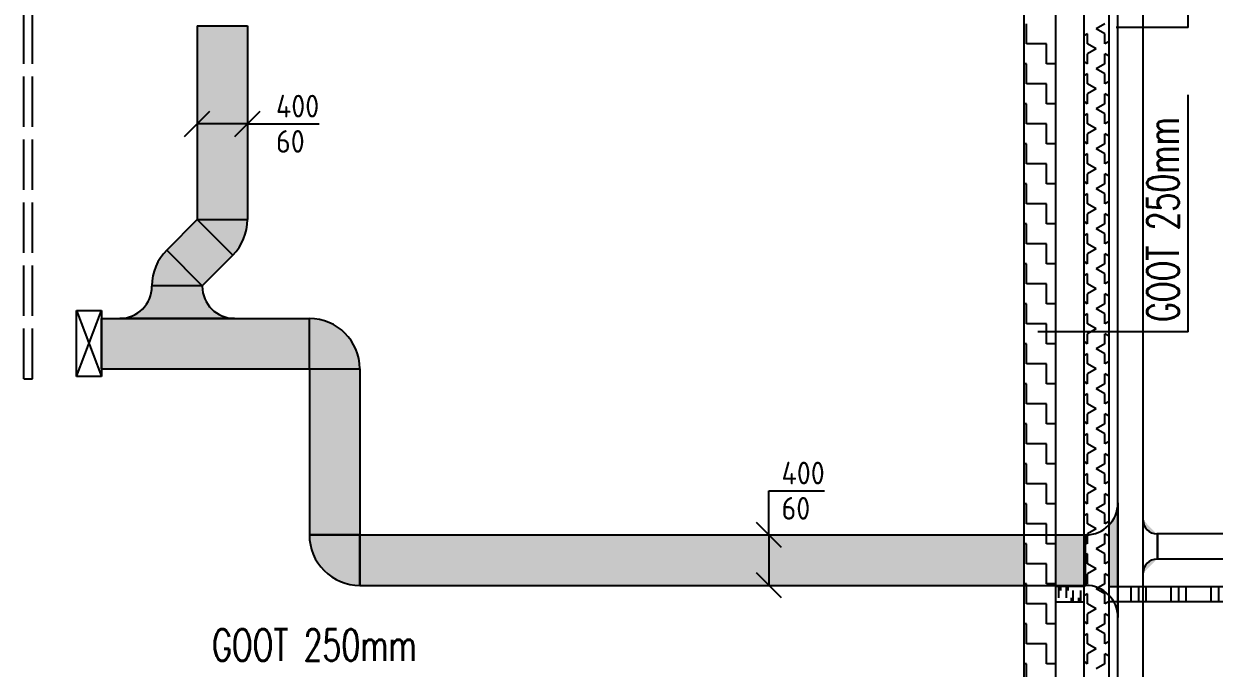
# Model space of a CAD drawing. Header units: millimetres. Extents: x -3262 to 109994, y 0 to 217318.
# Drawn here: x 87089 to 96547, y 60062 to 65177 of the extents above; entities that cross this region are included whole.
import ezdxf

# ---------------------------------------------------------------- set-up
doc = ezdxf.new("R2010")
doc.units = ezdxf.units.MM
doc.header["$LTSCALE"] = 100
doc.linetypes.add('E_GOOT3', pattern=[5, 4, -1])
for name, color, linetype in [('EL6131--_ENERGIEBEDR (1996)', 2, 'Continuous'), ('EL6131--_KG_D', 3, 'Continuous'), ('EL6131--_WG', 3, 'Continuous'), ('EM6131--_KG', 1, 'Continuous')]:
    doc.layers.add(name, color=color, linetype=linetype)
doc.styles.add('buro-018', font='BUROFONT.shx', dxfattribs={"height": 180})
doc.styles.add('CofelyArial', font='arial.ttf')
doc.styles.add('ROMANS', font='ROMANS', dxfattribs={"width": 0.7})
doc.styles.add('STABICAD-018', font='ISOCP.SHX', dxfattribs={"height": 1.8})

# ---------------------------------------------------------------- blocks, each defined once
blk = doc.blocks.new('*X56')
at = {"color": 0}
for p, q in [((26670, 27999.5), (26759.7, 27999.5)), ((26670, 27940), (26759.7, 27940)), ((26639.7, 27900.3), (26670, 27900.3)), ((26639.7, 27840.8), (26670, 27840.8))]:
    blk.add_line(p, q, dxfattribs=at)
blk = doc.blocks.new('*X57')
at = {"color": 0}
for p, q in [((35560, 28257.5), (35718.8, 28257.5)), ((35718.8, 28257.5), (35718.8, 28276.5)), ((35877.5, 28257.5), (36036.2, 28257.5)), ((35877.5, 28098.7), (35877.5, 28257.5)), ((36036.2, 28257.5), (36036.2, 28276.5)), ((36195, 28257.5), (36353.8, 28257.5)), ((36195, 28098.7), (36195, 28257.5)), ((36353.8, 28257.5), (36353.8, 28276.5)), ((36512.5, 28257.5), (36671.2, 28257.5)), ((36512.5, 28098.7), (36512.5, 28257.5)), ((36671.2, 28257.5), (36671.2, 28276.5)), ((36830, 28257.5), (36988.8, 28257.5)), ((36830, 28098.7), (36830, 28257.5)), ((36988.8, 28257.5), (36988.8, 28276.5)), ((37147.5, 28257.5), (37306.2, 28257.5)), ((37147.5, 28098.7), (37147.5, 28257.5)), ((37306.2, 28257.5), (37306.2, 28276.5)), ((37465, 28257.5), (37623.8, 28257.5)), ((37465, 28098.7), (37465, 28257.5)), ((37623.8, 28257.5), (37623.8, 28276.5)), ((37782.5, 28257.5), (37941.2, 28257.5)), ((37782.5, 28098.7), (37782.5, 28257.5)), ((37941.2, 28257.5), (37941.2, 28276.5)), ((38100, 28257.5), (38258.8, 28257.5)), ((38100, 28098.7), (38100, 28257.5)), ((38258.8, 28257.5), (38258.8, 28276.5)), ((38417.5, 28257.5), (38576.2, 28257.5)), ((38417.5, 28098.7), (38417.5, 28257.5)), ((38576.2, 28257.5), (38576.2, 28276.5)), ((38735, 28257.5), (38893.8, 28257.5)), ((38735, 28098.7), (38735, 28257.5)), ((38893.8, 28257.5), (38893.8, 28276.5)), ((39052.5, 28257.5), (39211.2, 28257.5)), ((39052.5, 28098.7), (39052.5, 28257.5)), ((39211.2, 28257.5), (39211.2, 28276.5)), ((39370, 28257.5), (39528.8, 28257.5)), ((39370, 28098.7), (39370, 28257.5)), ((39528.8, 28257.5), (39528.8, 28276.5)), ((39687.5, 28257.5), (39846.2, 28257.5)), ((39687.5, 28098.7), (39687.5, 28257.5)), ((39846.2, 28257.5), (39846.2, 28276.5)), ((40005, 28257.5), (40163.8, 28257.5)), ((40005, 28098.7), (40005, 28257.5)), ((40163.8, 28257.5), (40163.8, 28276.5)), ((40322.5, 28257.5), (40481.2, 28257.5)), ((40322.5, 28098.7), (40322.5, 28257.5)), ((40481.2, 28257.5), (40481.2, 28276.5)), ((40640, 28257.5), (40798.8, 28257.5)), ((40640, 28098.7), (40640, 28257.5)), ((35718.8, 28098.7), (35877.5, 28098.7)), ((35718.8, 28026.5), (35718.8, 28098.7)), ((36036.2, 28098.7), (36195, 28098.7)), ((36036.2, 28026.5), (36036.2, 28098.7)), ((36353.8, 28098.7), (36512.5, 28098.7)), ((36353.8, 28026.5), (36353.8, 28098.7)), ((36671.2, 28098.7), (36830, 28098.7)), ((36671.2, 28026.5), (36671.2, 28098.7)), ((36988.8, 28098.7), (37147.5, 28098.7)), ((36988.8, 28026.5), (36988.8, 28098.7)), ((37306.2, 28098.7), (37465, 28098.7)), ((37306.2, 28026.5), (37306.2, 28098.7)), ((37623.8, 28098.7), (37782.5, 28098.7)), ((37623.8, 28026.5), (37623.8, 28098.7)), ((37941.2, 28098.7), (38100, 28098.7)), ((37941.2, 28026.5), (37941.2, 28098.7)), ((38258.8, 28098.7), (38417.5, 28098.7)), ((38258.8, 28026.5), (38258.8, 28098.7)), ((38576.2, 28098.7), (38735, 28098.7)), ((38576.2, 28026.5), (38576.2, 28098.7)), ((38893.8, 28098.7), (39052.5, 28098.7)), ((38893.8, 28026.5), (38893.8, 28098.7)), ((39211.2, 28098.7), (39370, 28098.7)), ((39211.2, 28026.5), (39211.2, 28098.7)), ((39528.8, 28098.7), (39687.5, 28098.7)), ((39528.8, 28026.5), (39528.8, 28098.7)), ((39846.2, 28098.7), (40005, 28098.7)), ((39846.2, 28026.5), (39846.2, 28098.7)), ((40163.8, 28098.7), (40322.5, 28098.7)), ((40163.8, 28026.5), (40163.8, 28098.7)), ((40481.2, 28098.7), (40640, 28098.7)), ((40481.2, 28026.5), (40481.2, 28098.7))]:
    blk.add_line(p, q, dxfattribs=at)
blk = doc.blocks.new('*X58')
at = {"color": 0}
for p, q in [((35718.7, 27771.3), (35735.9, 27800.9)), ((35718.8, 27771.3), (35798.1, 27771.3)), ((35837.8, 27702.5), (35798.1, 27771.3)), ((35837.8, 27702.5), (35877.5, 27771.3)), ((35877.5, 27771.3), (35956.9, 27771.3)), ((35956.9, 27771.3), (35939.8, 27800.9)), ((36036.2, 27771.3), (36053.4, 27800.9)), ((36036.2, 27771.3), (36115.6, 27771.3)), ((36155.3, 27702.5), (36115.6, 27771.3)), ((36155.3, 27702.5), (36195, 27771.3)), ((36195, 27771.3), (36274.4, 27771.3)), ((36274.4, 27771.3), (36257.3, 27800.9)), ((36353.7, 27771.3), (36370.9, 27800.9)), ((36353.8, 27771.3), (36433.1, 27771.3)), ((36472.8, 27702.5), (36433.1, 27771.3)), ((36472.8, 27702.5), (36512.5, 27771.3)), ((36512.5, 27771.3), (36591.9, 27771.3)), ((36591.9, 27771.3), (36574.8, 27800.9)), ((36671.2, 27771.3), (36688.4, 27800.9)), ((36671.2, 27771.3), (36750.6, 27771.3)), ((36790.3, 27702.5), (36750.6, 27771.3)), ((36790.3, 27702.5), (36830, 27771.3)), ((36830, 27771.3), (36909.4, 27771.3)), ((36909.4, 27771.3), (36892.3, 27800.9)), ((36988.7, 27771.3), (37005.9, 27800.9)), ((36988.8, 27771.3), (37068.1, 27771.3)), ((37107.8, 27702.5), (37068.1, 27771.3)), ((37107.8, 27702.5), (37147.5, 27771.3)), ((37147.5, 27771.3), (37226.9, 27771.3)), ((37226.9, 27771.3), (37209.8, 27800.9)), ((37306.2, 27771.3), (37323.4, 27800.9)), ((37306.2, 27771.3), (37385.6, 27771.3)), ((37425.3, 27702.5), (37385.6, 27771.3)), ((37425.3, 27702.5), (37465, 27771.3)), ((37465, 27771.3), (37544.4, 27771.3)), ((37544.4, 27771.3), (37527.3, 27800.9)), ((37623.7, 27771.3), (37640.9, 27800.9)), ((37623.8, 27771.3), (37703.1, 27771.3)), ((37742.8, 27702.5), (37703.1, 27771.3)), ((37742.8, 27702.5), (37782.5, 27771.3)), ((37782.5, 27771.3), (37861.9, 27771.3)), ((37861.9, 27771.3), (37844.8, 27800.9)), ((37941.2, 27771.3), (37958.4, 27800.9)), ((37941.2, 27771.3), (38020.6, 27771.3)), ((38060.3, 27702.5), (38020.6, 27771.3)), ((38060.3, 27702.5), (38100, 27771.3)), ((38100, 27771.3), (38179.4, 27771.3)), ((38179.4, 27771.3), (38162.3, 27800.9)), ((38258.7, 27771.3), (38275.9, 27800.9)), ((38258.8, 27771.3), (38338.1, 27771.3)), ((38377.8, 27702.5), (38338.1, 27771.3)), ((38377.8, 27702.5), (38417.5, 27771.3)), ((38417.5, 27771.3), (38496.9, 27771.3)), ((38496.9, 27771.3), (38479.8, 27800.9)), ((38576.2, 27771.3), (38593.4, 27800.9)), ((38576.2, 27771.3), (38655.6, 27771.3)), ((38695.3, 27702.5), (38655.6, 27771.3)), ((38695.3, 27702.5), (38735, 27771.3)), ((38735, 27771.3), (38814.4, 27771.3)), ((38814.4, 27771.3), (38797.3, 27800.9)), ((38893.7, 27771.3), (38910.9, 27800.9)), ((38893.8, 27771.3), (38973.1, 27771.3)), ((39012.8, 27702.5), (38973.1, 27771.3)), ((39012.8, 27702.5), (39052.5, 27771.3)), ((39052.5, 27771.3), (39131.9, 27771.3)), ((39131.9, 27771.3), (39114.8, 27800.9)), ((39211.2, 27771.3), (39228.4, 27800.9)), ((39211.2, 27771.3), (39290.6, 27771.3)), ((39330.3, 27702.5), (39290.6, 27771.3)), ((39330.3, 27702.5), (39370, 27771.3)), ((39370, 27771.3), (39449.4, 27771.3)), ((39449.4, 27771.3), (39432.3, 27800.9)), ((39528.7, 27771.3), (39545.9, 27800.9)), ((39528.8, 27771.3), (39608.1, 27771.3)), ((39647.8, 27702.5), (39608.1, 27771.3)), ((39647.8, 27702.5), (39687.5, 27771.3)), ((39687.5, 27771.3), (39766.9, 27771.3)), ((39766.9, 27771.3), (39749.8, 27800.9)), ((39846.2, 27771.3), (39863.4, 27800.9)), ((39846.2, 27771.3), (39925.6, 27771.3)), ((39965.3, 27702.5), (39925.6, 27771.3)), ((39965.3, 27702.5), (40005, 27771.3)), ((40005, 27771.3), (40084.4, 27771.3)), ((40084.4, 27771.3), (40067.3, 27800.9)), ((40163.7, 27771.3), (40180.9, 27800.9)), ((40163.8, 27771.3), (40243.1, 27771.3)), ((40282.8, 27702.5), (40243.1, 27771.3)), ((40282.8, 27702.5), (40322.5, 27771.3)), ((40322.5, 27771.3), (40401.9, 27771.3)), ((40401.9, 27771.3), (40384.8, 27800.9)), ((40481.2, 27771.3), (40498.4, 27800.9)), ((40481.2, 27771.3), (40560.6, 27771.3)), ((40600.3, 27702.5), (40560.6, 27771.3)), ((40600.3, 27702.5), (40640, 27771.3)), ((40640, 27771.3), (40719.4, 27771.3)), ((40719.4, 27771.3), (40702.3, 27800.9)), ((35718.7, 27633.8), (35679.1, 27702.5)), ((35718.8, 27633.8), (35798.1, 27633.8)), ((35779.1, 27600.9), (35798.1, 27633.8)), ((35877.5, 27633.8), (35956.9, 27633.8)), ((35896.5, 27600.9), (35877.5, 27633.8)), ((35956.9, 27633.8), (35996.6, 27702.5)), ((36036.2, 27633.8), (35996.6, 27702.5)), ((36036.2, 27633.8), (36115.6, 27633.8)), ((36096.6, 27600.9), (36115.6, 27633.8)), ((36195, 27633.8), (36274.4, 27633.8)), ((36214, 27600.9), (36195, 27633.8)), ((36274.4, 27633.8), (36314.1, 27702.5)), ((36353.7, 27633.8), (36314.1, 27702.5)), ((36353.8, 27633.8), (36433.1, 27633.8)), ((36414.1, 27600.9), (36433.1, 27633.8)), ((36512.5, 27633.8), (36591.9, 27633.8)), ((36531.5, 27600.9), (36512.5, 27633.8)), ((36591.9, 27633.8), (36631.6, 27702.5)), ((36671.2, 27633.8), (36631.6, 27702.5)), ((36671.2, 27633.8), (36750.6, 27633.8)), ((36731.6, 27600.9), (36750.6, 27633.8)), ((36830, 27633.8), (36909.4, 27633.8)), ((36849, 27600.9), (36830, 27633.8)), ((36909.4, 27633.8), (36949.1, 27702.5)), ((36988.7, 27633.8), (36949.1, 27702.5)), ((36988.8, 27633.8), (37068.1, 27633.8)), ((37049.1, 27600.9), (37068.1, 27633.8)), ((37147.5, 27633.8), (37226.9, 27633.8)), ((37166.5, 27600.9), (37147.5, 27633.8)), ((37226.9, 27633.8), (37266.6, 27702.5)), ((37306.2, 27633.8), (37266.6, 27702.5)), ((37306.2, 27633.8), (37385.6, 27633.8)), ((37366.6, 27600.9), (37385.6, 27633.8)), ((37465, 27633.8), (37544.4, 27633.8)), ((37484, 27600.9), (37465, 27633.8)), ((37544.4, 27633.8), (37584.1, 27702.5)), ((37623.7, 27633.8), (37584.1, 27702.5)), ((37623.8, 27633.8), (37703.1, 27633.8)), ((37684.1, 27600.9), (37703.1, 27633.8)), ((37782.5, 27633.8), (37861.9, 27633.8)), ((37801.5, 27600.9), (37782.5, 27633.8)), ((37861.9, 27633.8), (37901.6, 27702.5)), ((37941.2, 27633.8), (37901.6, 27702.5)), ((37941.2, 27633.8), (38020.6, 27633.8)), ((38001.6, 27600.9), (38020.6, 27633.8)), ((38100, 27633.8), (38179.4, 27633.8)), ((38119, 27600.9), (38100, 27633.8)), ((38179.4, 27633.8), (38219.1, 27702.5)), ((38258.7, 27633.8), (38219.1, 27702.5)), ((38258.8, 27633.8), (38338.1, 27633.8)), ((38319.1, 27600.9), (38338.1, 27633.8)), ((38417.5, 27633.8), (38496.9, 27633.8)), ((38436.5, 27600.9), (38417.5, 27633.8)), ((38496.9, 27633.8), (38536.6, 27702.5)), ((38576.2, 27633.8), (38536.6, 27702.5)), ((38576.2, 27633.8), (38655.6, 27633.8)), ((38636.6, 27600.9), (38655.6, 27633.8)), ((38735, 27633.8), (38814.4, 27633.8)), ((38754, 27600.9), (38735, 27633.8)), ((38814.4, 27633.8), (38854.1, 27702.5)), ((38893.7, 27633.8), (38854.1, 27702.5)), ((38893.8, 27633.8), (38973.1, 27633.8)), ((38954.1, 27600.9), (38973.1, 27633.8)), ((39052.5, 27633.8), (39131.9, 27633.8)), ((39071.5, 27600.9), (39052.5, 27633.8)), ((39131.9, 27633.8), (39171.6, 27702.5)), ((39211.2, 27633.8), (39171.6, 27702.5)), ((39211.2, 27633.8), (39290.6, 27633.8)), ((39271.6, 27600.9), (39290.6, 27633.8)), ((39370, 27633.8), (39449.4, 27633.8)), ((39389, 27600.9), (39370, 27633.8)), ((39449.4, 27633.8), (39489.1, 27702.5)), ((39528.7, 27633.8), (39489.1, 27702.5)), ((39528.8, 27633.8), (39608.1, 27633.8)), ((39589.1, 27600.9), (39608.1, 27633.8)), ((39687.5, 27633.8), (39766.9, 27633.8)), ((39706.5, 27600.9), (39687.5, 27633.8)), ((39766.9, 27633.8), (39806.6, 27702.5)), ((39846.2, 27633.8), (39806.6, 27702.5)), ((39846.2, 27633.8), (39925.6, 27633.8)), ((39906.6, 27600.9), (39925.6, 27633.8)), ((40005, 27633.8), (40084.4, 27633.8)), ((40024, 27600.9), (40005, 27633.8)), ((40084.4, 27633.8), (40124.1, 27702.5)), ((40163.7, 27633.8), (40124.1, 27702.5)), ((40163.8, 27633.8), (40243.1, 27633.8)), ((40224.1, 27600.9), (40243.1, 27633.8)), ((40322.5, 27633.8), (40401.9, 27633.8)), ((40341.5, 27600.9), (40322.5, 27633.8)), ((40401.9, 27633.8), (40441.6, 27702.5)), ((40481.2, 27633.8), (40441.6, 27702.5)), ((40481.2, 27633.8), (40560.6, 27633.8)), ((40541.6, 27600.9), (40560.6, 27633.8)), ((40640, 27633.8), (40719.4, 27633.8)), ((40659, 27600.9), (40640, 27633.8)), ((40719.4, 27633.8), (40759.1, 27702.5)), ((40798.7, 27633.8), (40759.1, 27702.5))]:
    blk.add_line(p, q, dxfattribs=at)
blk = doc.blocks.new('*X63')
at = {"color": 0}
for p, q in [((36211.6, 27424.1), (36331.6, 27424.1)), ((36211.6, 27364.5), (36331.6, 27364.5)), ((36211.6, 27305), (36331.6, 27305)), ((36211.6, 27106.6), (36331.6, 27106.6)), ((36211.6, 27047), (36331.6, 27047)), ((36211.6, 26987.5), (36331.6, 26987.5)), ((36211.6, 26789.1), (36331.6, 26789.1)), ((36211.6, 26729.5), (36331.6, 26729.5)), ((36211.6, 26670), (36331.6, 26670)), ((36211.6, 26471.6), (36331.6, 26471.6)), ((36211.6, 26412), (36331.6, 26412)), ((36211.6, 26352.5), (36331.6, 26352.5)), ((36211.6, 26154.1), (36331.6, 26154.1)), ((36211.6, 26094.5), (36331.6, 26094.5)), ((36211.6, 26035), (36331.6, 26035)), ((36211.6, 25836.6), (36331.6, 25836.6)), ((36211.6, 25777), (36331.6, 25777)), ((36211.6, 25717.5), (36331.6, 25717.5)), ((36211.6, 25519.1), (36331.6, 25519.1)), ((36211.6, 25459.5), (36331.6, 25459.5)), ((36211.6, 25400), (36331.6, 25400)), ((36211.6, 25201.6), (36331.6, 25201.6)), ((36211.6, 25142), (36331.6, 25142)), ((36211.6, 25082.5), (36331.6, 25082.5)), ((36211.6, 24884.1), (36331.6, 24884.1)), ((36211.6, 24824.5), (36331.6, 24824.5)), ((36211.6, 24765), (36331.6, 24765)), ((36211.6, 24566.6), (36331.6, 24566.6)), ((36211.6, 24507), (36331.6, 24507)), ((36211.6, 24447.5), (36331.6, 24447.5)), ((36211.6, 24249.1), (36331.6, 24249.1)), ((36211.6, 24189.5), (36331.6, 24189.5)), ((36211.6, 24130), (36331.6, 24130)), ((36211.6, 23931.6), (36331.6, 23931.6)), ((36211.6, 23872), (36331.6, 23872)), ((36211.6, 23812.5), (36331.6, 23812.5)), ((36211.6, 23614.1), (36331.6, 23614.1)), ((36211.6, 23554.5), (36331.6, 23554.5)), ((36211.6, 23495), (36331.6, 23495)), ((36211.6, 23296.6), (36331.6, 23296.6)), ((36211.6, 23237), (36331.6, 23237)), ((36211.6, 23177.5), (36331.6, 23177.5)), ((36211.6, 22979.1), (36331.6, 22979.1)), ((36211.6, 22919.5), (36331.6, 22919.5)), ((36211.6, 22860), (36331.6, 22860)), ((36211.6, 22661.6), (36331.6, 22661.6)), ((36211.6, 22602), (36331.6, 22602)), ((36211.6, 22542.5), (36331.6, 22542.5)), ((36211.6, 22344.1), (36331.6, 22344.1)), ((36211.6, 22284.5), (36331.6, 22284.5)), ((36211.6, 22225), (36331.6, 22225)), ((36211.6, 22026.6), (36331.6, 22026.6)), ((36211.6, 21967), (36331.6, 21967)), ((36211.6, 21907.5), (36331.6, 21907.5)), ((36211.6, 21709.1), (36331.6, 21709.1)), ((36211.6, 21649.5), (36331.6, 21649.5)), ((36211.6, 21590), (36331.6, 21590)), ((36211.6, 21391.6), (36331.6, 21391.6)), ((36211.6, 21332), (36331.6, 21332)), ((36211.6, 21272.5), (36331.6, 21272.5)), ((36211.6, 21074.1), (36331.6, 21074.1)), ((36211.6, 21014.5), (36331.6, 21014.5)), ((36211.6, 20955), (36331.6, 20955))]:
    blk.add_line(p, q, dxfattribs=at)
blk = doc.blocks.new('E00112')
at = {"color": 0, "linetype": 'Continuous'}
for p, q in [((0, 1), (-1, 1)), ((-1, 1), (-1, 0)), ((-1, 0), (0, 1)), ((-1, 1), (0, 0)), ((0, 0), (0, 1)), ((-1, 0), (0, 0))]:
    blk.add_line(p, q, dxfattribs=at)
blk = doc.blocks.new('*U164')
at = {"color": 0, "linetype": 'Continuous'}
for p, q in [((0, 100, -2730), (18112, 100, -2730)), ((0, -100, -2730), (18112, -100, -2730))]:
    blk.add_line(p, q, dxfattribs=at)
at = {"layer": 'EL6131--_KG_D', "color": 1, "style": 'CofelyArial'}
for tag in ['CODE', 'SECTIONCODE', 'POSITIONCODE']:
    blk.add_attdef(tag, (95882.2, 54164, 2730), '', height=1.8, dxfattribs=at)
blk = doc.blocks.new('*U152')
at = {"color": 0, "linetype": 'Continuous'}
for p, q in [((0, 200, -2730), (1652.5, 200, -2730)), ((0, -200, -2730), (0, 200, -2730)), ((1652.5, -200, -2730), (1652.5, 200, -2730)), ((0, -200, -2730), (1652.5, -200, -2730))]:
    blk.add_line(p, q, dxfattribs=at)
at = {"color": 1, "style": 'CofelyArial'}
for tag in ['CODE', 'SECTIONCODE', 'POSITIONCODE']:
    blk.add_attdef(tag, (87705.1, 62638.6, 2730), '', height=1.8, dxfattribs=at)
blk = doc.blocks.new('*U153')
at = {"color": 0, "linetype": 'Continuous'}
for q in [(-200, -200, -2730), (200, 200, -2730)]:
    blk.add_line((-200, 200, -2730), q, dxfattribs=at)
blk.add_arc((-200, 200, -2730), 400, 270, 0, dxfattribs=at)
at = {"color": 1, "style": 'CofelyArial'}
for tag in ['CODE', 'SECTIONCODE', 'POSITIONCODE']:
    blk.add_attdef(tag, (89557.6, 62638.6, 2730), '', height=1.8, dxfattribs=at)
blk = doc.blocks.new('*U154')
at = {"color": 0, "linetype": 'Continuous'}
for p, q in [((0, 200, -2730), (1318.9, 200, -2730)), ((0, -200, -2730), (0, 200, -2730)), ((1318.9, -200, -2730), (1318.9, 200, -2730)), ((0, -200, -2730), (1318.9, -200, -2730))]:
    blk.add_line(p, q, dxfattribs=at)
at = {"color": 1, "style": 'CofelyArial'}
for tag in ['CODE', 'SECTIONCODE', 'POSITIONCODE']:
    blk.add_attdef(tag, (89557.6, 62438.6, 2730), '', height=1.8, dxfattribs=at)
blk = doc.blocks.new('*U148')
at = {"color": 0, "linetype": 'Continuous'}
for q in [(-200, -200, -2730), (200, 200, -2730)]:
    blk.add_line((-200, 200, -2730), q, dxfattribs=at)
blk.add_arc((-200, 200, -2730), 400, 270, 0, dxfattribs=at)
at = {"color": 1, "style": 'CofelyArial'}
for tag in ['CODE', 'SECTIONCODE', 'POSITIONCODE']:
    blk.add_attdef(tag, (89557.6, 60919.7, 2730), '', height=1.8, dxfattribs=at)
blk = doc.blocks.new('*U170')
at = {"color": 0, "linetype": 'Continuous'}
for p, q in [((0, 200, -2730), (5764.6, 200, -2730)), ((0, -200, -2730), (0, 200, -2730)), ((5764.6, -200, -2730), (5764.6, 200, -2730)), ((0, -200, -2730), (5764.6, -200, -2730))]:
    blk.add_line(p, q, dxfattribs=at)
at = {"layer": 'EL6131--_KG_D', "color": 1, "style": 'CofelyArial'}
for tag in ['CODE', 'SECTIONCODE', 'POSITIONCODE']:
    blk.add_attdef(tag, (89757.6, 60919.7, 2730), '', height=1.8, dxfattribs=at)
blk = doc.blocks.new('*U167')
at = {"color": 0, "linetype": 'Continuous'}
for p, q in [((0, -455, -2730), (0, 455, -2730)), ((260, 200, -2730), (255, 200, -2730)), ((260, -200, -2730), (260, 200, -2730)), ((260, -200, -2730), (255, -200, -2730))]:
    blk.add_line(p, q, dxfattribs=at)
for centre, start, end in [((255, 455, -2730), 180, 270), ((255, -455, -2730), 90, 180)]:
    blk.add_arc(centre, 255, start, end, dxfattribs=at)
at = {"layer": 'EL6131--_KG_D', "color": 1, "style": 'CofelyArial'}
for tag in ['CODE', 'SECTIONCODE', 'POSITIONCODE']:
    blk.add_attdef(tag, (95782.2, 60919.7, 2730), '', height=1.8, dxfattribs=at)
blk = doc.blocks.new('*U149')
at = {"color": 0, "linetype": 'Continuous'}
for p, q in [((0, 200, -2730), (1538.7, 200, -2730)), ((0, -200, -2730), (0, 200, -2730)), ((1538.7, -200, -2730), (1538.7, 200, -2730)), ((0, -200, -2730), (1538.7, -200, -2730))]:
    blk.add_line(p, q, dxfattribs=at)
at = {"color": 1, "style": 'CofelyArial'}
for tag in ['CODE', 'SECTIONCODE', 'POSITIONCODE']:
    blk.add_attdef(tag, (88665.9, 65161.9, 2730), '', height=1.8, dxfattribs=at)
blk = doc.blocks.new('*U151')
at = {"color": 0, "linetype": 'Continuous'}
for q in [(-82.8, -200, -2730), (200, -82.8, -2730)]:
    blk.add_line((-82.8, 200, -2730), q, dxfattribs=at)
blk.add_arc((-82.8, 200, -2730), 400, 270, 315, dxfattribs=at)
at = {"color": 1, "style": 'CofelyArial'}
for tag in ['CODE', 'SECTIONCODE', 'POSITIONCODE']:
    blk.add_attdef(tag, (88665.9, 63540.3, 2730), '', height=1.8, dxfattribs=at)
blk = doc.blocks.new('*U150')
at = {"color": 0, "linetype": 'Continuous'}
for p, q in [((0, 200, -2730), (341.9, 200, -2730)), ((0, -200, -2730), (0, 200, -2730)), ((341.9, -200, -2730), (341.9, 200, -2730)), ((0, -200, -2730), (341.9, -200, -2730))]:
    blk.add_line(p, q, dxfattribs=at)
at = {"color": 1, "style": 'CofelyArial'}
for tag in ['CODE', 'SECTIONCODE', 'POSITIONCODE']:
    blk.add_attdef(tag, (88607.3, 63481.8, 2730), '', height=1.8, dxfattribs=at)
blk = doc.blocks.new('*U155')
at = {"color": 0, "linetype": 'Continuous'}
for p, q in [((0, -455, -2730), (0, 455, -2730)), ((260, 200, -2730), (255, 200, -2730)), ((260, -200, -2730), (260, 200, -2730)), ((260, -200, -2730), (255, -200, -2730))]:
    blk.add_line(p, q, dxfattribs=at)
for centre, start, end in [((255, 455, -2730), 180, 270), ((255, -455, -2730), 90, 180)]:
    blk.add_arc(centre, 255, start, end, dxfattribs=at)
at = {"color": 1, "style": 'CofelyArial'}
for tag in ['CODE', 'POSITIONCODE', 'SECTIONCODE']:
    blk.add_attdef(tag, (88306.9, 62838.6, 2730), '', height=1.8, dxfattribs=at)
blk = doc.blocks.new('*U156')
at = {"color": 0, "linetype": 'Continuous'}
for q in [(-82.8, -200, -2730), (200, -82.8, -2730)]:
    blk.add_line((-82.8, 200, -2730), q, dxfattribs=at)
blk.add_arc((-82.8, 200, -2730), 400, 270, 315, dxfattribs=at)
at = {"color": 1, "style": 'CofelyArial'}
for tag in ['CODE', 'POSITIONCODE', 'SECTIONCODE']:
    blk.add_attdef(tag, (88306.9, 63181.5, 2730), '', height=1.8, dxfattribs=at)
blk = doc.blocks.new('*U157')
at = {"color": 0, "linetype": 'Continuous'}
for p, q in [((0, 0, -2730), (0, 351.4, -2730)), ((0, 351.4, -2730), (442.1, 351.4, -2730)), ((100, -100, -2730), (-100, 100, -2730)), ((0, 0, -2730), (0, -400, -2730)), ((100, -500, -2730), (-100, -300, -2730))]:
    blk.add_line(p, q, dxfattribs=at)
at = {"color": 0, "linetype": 'Continuous', "style": 'STABICAD-018'}
for s, p in [('400', (100, 401.4, -2730)), ('60', (100, 121.4, -2730))]:
    blk.add_text(s, height=180, dxfattribs=at).set_placement(p)
at = {"color": 1, "style": 'CofelyArial'}
blk.add_attdef('CODE', (93009.4, 61119.7, 2730), '', height=1.8, dxfattribs=at)
blk = doc.blocks.new('*U158')
at = {"color": 0, "linetype": 'Continuous'}
for p, q in [((-500, -100, -2730), (-300, 100, -2730)), ((-100, -100, -2730), (100, 100, -2730)), ((0, 0, -2730), (-400, 0, -2730)), ((0, 0, -2730), (126.6, 0, -2730)), ((126.6, 0, -2730), (568.7, 0, -2730))]:
    blk.add_line(p, q, dxfattribs=at)
at = {"color": 0, "linetype": 'Continuous', "style": 'STABICAD-018'}
for s, p in [('400', (226.6, 50, -2730)), ('60', (226.6, -230, -2730))]:
    blk.add_text(s, height=180, dxfattribs=at).set_placement(p)
at = {"color": 1, "style": 'CofelyArial'}
blk.add_attdef('CODE', (88865.9, 64383.9, 2730), '', height=1.8, dxfattribs=at)
blk = doc.blocks.new('*U173')
at = {"color": 0, "linetype": 'Continuous'}
for p, q in [((0, 100, -2730), (10065.2, 100, -2730)), ((10065.2, -100, -2730), (10065.2, 100, -2730)), ((0, -100, -2730), (10065.2, -100, -2730))]:
    blk.add_line(p, q, dxfattribs=at)
at = {"layer": 'EL6131--_KG_D', "color": 1, "style": 'buro-018'}
for tag in ['CODE', 'SECTIONCODE', 'POSITIONCODE']:
    blk.add_attdef(tag, (106162.4, 61027.8, 2730), '', height=1.8, dxfattribs=at)
blk = doc.blocks.new('*U175')
at = {"color": 0, "linetype": 'Continuous'}
for p, q in [((0, -210, -2730), (0, 210, -2730)), ((115, 100, -2730), (110, 100, -2730)), ((115, -100, -2730), (115, 100, -2730)), ((115, -100, -2730), (110, -100, -2730))]:
    blk.add_line(p, q, dxfattribs=at)
for centre, start, end in [((110, 210, -2730), 180, 270), ((110, -210, -2730), 90, 180)]:
    blk.add_arc(centre, 110, start, end, dxfattribs=at)
at = {"layer": 'EL6131--_KG_D', "color": 1, "style": 'buro-018'}
for tag in ['CODE', 'SECTIONCODE', 'POSITIONCODE']:
    blk.add_attdef(tag, (95982.2, 61027.8, 2730), '', height=1.8, dxfattribs=at)

msp = doc.modelspace()

# ---------------------------------------------------------------- hatches: boundary and pattern name
at = {"layer": 'EL6131--_ENERGIEBEDR (1996)'}
h = msp.add_hatch(dxfattribs=at)
h.set_pattern_fill('STARS', color=1, scale=25)
edge = h.paths.add_edge_path()
edge.add_arc((95782.2, 72276), 200, 0, 90)
edge = h.paths.add_edge_path(flags=16)
edge.add_line((95782.2, 72276), (95982.2, 72276))
edge = h.paths.add_edge_path(flags=16)
edge.add_line((95782.2, 72276), (95782.2, 72476))
edge = h.paths.add_edge_path()
edge.add_line((95782.2, 54164), (95782.2, 72276))
edge = h.paths.add_edge_path()
edge.add_line((95982.2, 54164), (95982.2, 72276))
edge = h.paths.add_edge_path(flags=16)
edge.add_line((95982.2, 54164), (95782.2, 54164))
edge = h.paths.add_edge_path()
edge.add_line((95982.2, 72276), (95782.2, 72276))
edge = h.paths.add_edge_path()
edge.add_line((95782.2, 72276), (93850.6, 72276))
edge = h.paths.add_edge_path()
edge.add_line((95782.2, 72476), (93850.6, 72476))
edge = h.paths.add_edge_path(flags=0)
edge.add_line((95782.2, 72476), (95782.2, 72276))
edge = h.paths.add_edge_path()
edge.add_line((93850.6, 72476), (93850.6, 72276))
edge = h.paths.add_edge_path()
edge.add_line((93735.6, 80251.6), (93735.6, 66201.6))
edge = h.paths.add_edge_path()
edge.add_line((93535.6, 80251.6), (93535.6, 66201.6))
edge = h.paths.add_edge_path()
edge.add_line((93535.6, 80251.6), (93735.6, 80251.6))
edge = h.paths.add_edge_path()
edge.add_line((93535.6, 66201.6), (93735.6, 66201.6))
edge = h.paths.add_edge_path()
edge.add_arc((95782.2, 54164), 200, 270, 360)
edge = h.paths.add_edge_path(flags=16)
edge.add_line((95782.2, 54164), (95782.2, 53964))
edge = h.paths.add_edge_path(flags=16)
edge.add_line((95782.2, 54164), (95982.2, 54164))
edge = h.paths.add_edge_path()
edge.add_line((93314.6, 54164), (95782.2, 54164))
edge = h.paths.add_edge_path()
edge.add_line((93314.6, 53964), (95782.2, 53964))
edge = h.paths.add_edge_path(flags=16)
edge.add_line((93314.6, 53964), (93314.6, 54164))
edge = h.paths.add_edge_path(flags=16)
edge.add_line((95782.2, 53964), (95782.2, 54164))
edge = h.paths.add_edge_path()
edge.add_arc((93314.6, 53964), 200, 90, 180)
edge = h.paths.add_edge_path(flags=17)
edge.add_line((93314.6, 53964), (93314.6, 54164))
edge = h.paths.add_edge_path(flags=16)
edge.add_line((93314.6, 53964), (93114.6, 53964))
edge = h.paths.add_edge_path()
edge.add_line((93114.6, 36961.6), (93114.6, 53964))
edge = h.paths.add_edge_path()
edge.add_line((93314.6, 36961.6), (93314.6, 53964))
edge = h.paths.add_edge_path()
edge.add_line((93314.6, 36961.6), (93114.6, 36961.6))
edge = h.paths.add_edge_path(flags=17)
edge.add_line((93314.6, 53964), (93114.6, 53964))
h = msp.add_hatch(dxfattribs=at)
h.set_pattern_fill('STARS', color=1, scale=25)
edge = h.paths.add_edge_path()
edge.add_line((106162.4, 60927.8), (96097.2, 60927.8))
edge = h.paths.add_edge_path()
edge.add_line((106162.4, 61127.8), (96097.2, 61127.8))
edge = h.paths.add_edge_path()
edge.add_line((106162.4, 61127.8), (106162.4, 60927.8))
edge = h.paths.add_edge_path(flags=16)
edge.add_line((96097.2, 61127.8), (96097.2, 60927.8))
edge = h.paths.add_edge_path()
edge.add_line((95982.2, 60817.8), (95982.2, 61237.8))
edge = h.paths.add_edge_path()
edge.add_arc((96092.2, 60817.8), 110, 90, 180)
edge = h.paths.add_edge_path()
edge.add_arc((96092.2, 61237.8), 110, 180, 270)
edge = h.paths.add_edge_path(flags=17)
edge.add_line((96097.2, 60927.8), (96097.2, 61127.8))
edge = h.paths.add_edge_path()
edge.add_line((96097.2, 61127.8), (96092.2, 61127.8))
edge = h.paths.add_edge_path()
edge.add_line((96097.2, 60927.8), (96092.2, 60927.8))
edge = h.paths.add_edge_path()
edge.add_line((103734, 80008.3), (103734, 61242.8))
edge = h.paths.add_edge_path()
edge.add_line((103534, 80008.3), (103534, 61242.8))
edge = h.paths.add_edge_path()
edge.add_line((103534, 80008.3), (103734, 80008.3))
edge = h.paths.add_edge_path()
edge.add_line((103534, 61242.8), (103734, 61242.8))
edge = h.paths.add_edge_path(flags=16)
edge.add_line((103844, 61127.8), (103424, 61127.8))
edge = h.paths.add_edge_path()
edge.add_arc((103844, 61237.8), 110, 180, 270)
edge = h.paths.add_edge_path()
edge.add_arc((103424, 61237.8), 110, 270, 360)
edge = h.paths.add_edge_path()
edge.add_line((103734, 61242.8), (103534, 61242.8))
edge = h.paths.add_edge_path()
edge.add_line((103534, 61242.8), (103534, 61237.8))
edge = h.paths.add_edge_path()
edge.add_line((103734, 61242.8), (103734, 61237.8))
h = msp.add_hatch(dxfattribs=at)
h.set_pattern_fill('STARS', color=1, scale=25)
h.paths.add_polyline_path([(88865.9, 65161.9), (88465.9, 65161.9), (88465.9, 63623.2), (88465.9, 63623.2), (88865.9, 63623.2)])
h.paths.add_polyline_path([(88865.9, 63623.2), (88465.9, 63623.2), (88224.1, 63381.5), (88506.9, 63098.6), (88748.7, 63340.3, 0.198962)])
h.paths.add_polyline_path([(88506.9, 63093.6), (88506.9, 63098.6), (88506.9, 63098.6), (88106.9, 63098.6), (88106.9, 63093.6, -0.414214), (87851.9, 62838.6), (88761.9, 62838.6, -0.414214)])
h.paths.add_polyline_path([(89357.6, 62838.6), (87705.1, 62838.6), (87705.1, 62438.6), (89357.6, 62438.6)])
h.paths.add_polyline_path([(88224.1, 63381.5), (88224.1, 63381.5, 0.198937), (88106.9, 63098.6), (88506.9, 63098.6)])
h.paths.add_polyline_path([(89357.6, 62838.6), (89357.6, 62438.6), (89757.6, 62438.6, 0.414214)])
h.paths.add_polyline_path([(89757.6, 62438.6), (89357.6, 62438.6), (89357.6, 61119.7), (89757.6, 61119.7)])
h.paths.add_polyline_path([(89757.6, 61119.7), (89357.6, 61119.7, 0.414214), (89757.6, 60719.7)])
h.paths.add_polyline_path([(95036.1, 61119.7), (89757.6, 61119.7), (89757.6, 60719.7), (95036.1, 60719.7)])
h.paths.add_polyline_path([(95511.7, 61119.7), (95286.1, 61119.7), (95286.1, 60719.7), (95511.7, 60719.7)])
h.paths.add_polyline_path([(95782.2, 61374.7, -0.192757), (95711.7, 61198.7), (95711.7, 60710.1), (95782.2, 60710.1)])
h.paths.add_polyline_path([(93850.6, 72476), (93845.6, 72476, -0.414214), (93735.6, 72586), (93735.6, 72166, -0.414214), (93845.6, 72276), (93850.6, 72276)])
h.paths.add_polyline_path([(95036.1, 72476), (93850.6, 72476), (93850.6, 72276), (95036.1, 72276)])

# ---------------------------------------------------------------- linework, layer by layer
at = {"layer": 'EL6131--_ENERGIEBEDR (1996)', "color": 1, "linetype": 'Continuous'}
for p, q in [((96339.2, 65147.5), (96339.2, 67029.1)), ((96339.2, 65147.5), (95769, 65147.5)), ((96339.2, 62731.7), (96339.2, 64613.4)), ((96339.2, 62731.7), (95147.2, 62731.7))]:
    msp.add_line(p, q, dxfattribs=at)
at = {"layer": 'EL6131--_ENERGIEBEDR (1996)'}
for p, q in [((95286.1, 61483.8), (95286.1, 61363.8)), ((95286.1, 61483.8), (95286.1, 61363.8)), ((95511.7, 60710.1), (95286.1, 60710.1)), ((95286.1, 60590.1), (95511.7, 60590.1))]:
    msp.add_line(p, q, dxfattribs=at)
msp.add_lwpolyline([(95286.1, 72691.6), (95511.7, 72691.6), (95511.7, 57756.1), (94358.6, 57756.1), (94358.6, 58474.9), (94055.1, 58474.9), (94055.1, 57506.1), (95511.7, 57506.1), (95511.7, 51138.2), (95511.7, 40338.2), (95711.7, 40338.2), (95711.7, 51600.2), (95711.7, 59796.2), (95711.7, 72811.6), (95286.1, 72811.6), (95286.1, 72811.6), (95286.1, 72811.6)], close=True, dxfattribs=at)
for points in [[(95286.1, 51018.2), (95286.1, 51138.2), (95286.1, 40338.2), (95286.1, 40218.2), (95036.1, 40218.2), (95036.1, 54673.3), (95036.1, 56951.6), (94160.8, 56951.6), (94160.8, 57356.1), (95036.1, 57356.1), (95036.1, 72811.6), (95286.1, 72811.6), (95286.1, 72691.6), (95286.1, 59370.5), (95286.1, 51138.2), (95286.1, 51138.2)], [(95711.7, 60710.1), (102506.9, 60710.1), (102506.9, 60710.1), (102506.9, 60590.1), (102333.3, 60590.1), (95711.7, 60590.1)]]:
    msp.add_lwpolyline(points, dxfattribs=at)
at = {"layer": 'EL6131--_WG', "linetype": 'E_GOOT3'}
for p, q in [((87088.6, 62358.6), (87088.6, 72982.1)), ((87158.6, 62358.6), (87158.6, 72982.1)), ((87088.6, 62358.6), (87158.6, 62358.6))]:
    msp.add_line(p, q, dxfattribs=at)

# ---------------------------------------------------------------- block references
at = {"layer": 'EL6131--_ENERGIEBEDR (1996)', "color": 1}
for name, p, rotation in [('*X58', (123312.7, 24378.5), 90), ('*X57', (123312.7, 24378.5), 90), ('*X56', (123312.7, 33950.4), 90), ('*X56', (67485.2, 87349.8), 270)]:
    msp.add_blockref(name, p, dxfattribs=dict(at, rotation=rotation))
at = {"layer": 'EL6131--_ENERGIEBEDR (1996)', "color": 1, "linetype": 'Continuous', "rotation": 90}
msp.add_blockref('*X63', (123312.7, 24378.5), dxfattribs=at)
at = {"layer": 'EL6131--_KG_D', "linetype": 'Continuous'}
for name, p, rotation in [('*U164', (95882.2, 54164, 2730), 90.00000000000001), ('*U149', (88665.9, 65161.9, 2730), 270), ('*U151', (88665.9, 63540.3, 2730), 45.00000000000001), ('*U150', (88607.3, 63481.8, 2730), 224.9890480029992), ('*U156', (88306.9, 63181.5, 2730), 224.9999999999999), ('*U155', (88306.9, 62838.6, 2730), 90.00000000000001), ('*U153', (89557.6, 62638.6, 2730), 90.00000000000001), ('*U154', (89557.6, 62438.6, 2730), 270), ('*U167', (95782.2, 60919.7, 2730), 180), ('*U148', (89557.6, 60919.7, 2730), 270), ('*U173', (106162.4, 61027.8, 2730), 180)]:
    msp.add_blockref(name, p, dxfattribs=dict(at, rotation=rotation))
for name, p in [('*U152', (87705.1, 62638.6, 2730)), ('*U175', (95982.2, 61027.8, 2730)), ('*U170', (89757.6, 60919.7, 2730))]:
    msp.add_blockref(name, p, dxfattribs=at)
at = {"layer": 'EL6131--_WG', "xscale": -196.5599999999995, "yscale": 524.16, "zscale": 196.56, "rotation": 180}
msp.add_blockref('E00112', (87705.1, 62900.7), dxfattribs=at)
at = {"layer": 'EM6131--_KG', "linetype": 'Continuous'}
for name, p in [('*U158', (88865.9, 64383.9, 2730)), ('*U157', (93009.4, 61119.7, 2730))]:
    msp.add_blockref(name, p, dxfattribs=at)

# ---------------------------------------------------------------- texts
at = {"layer": 'EL6131--_ENERGIEBEDR (1996)', "color": 1, "linetype": 'Continuous', "style": 'ROMANS', "width": 0.7}
msp.add_text('GOOT 250mm', height=250, rotation=90, dxfattribs=at).set_placement((96265.6, 62809.8))
msp.add_text('GOOT 250mm', height=250, dxfattribs=at).set_placement((88584.3, 60121.4))

doc.saveas('drawing.dxf')
